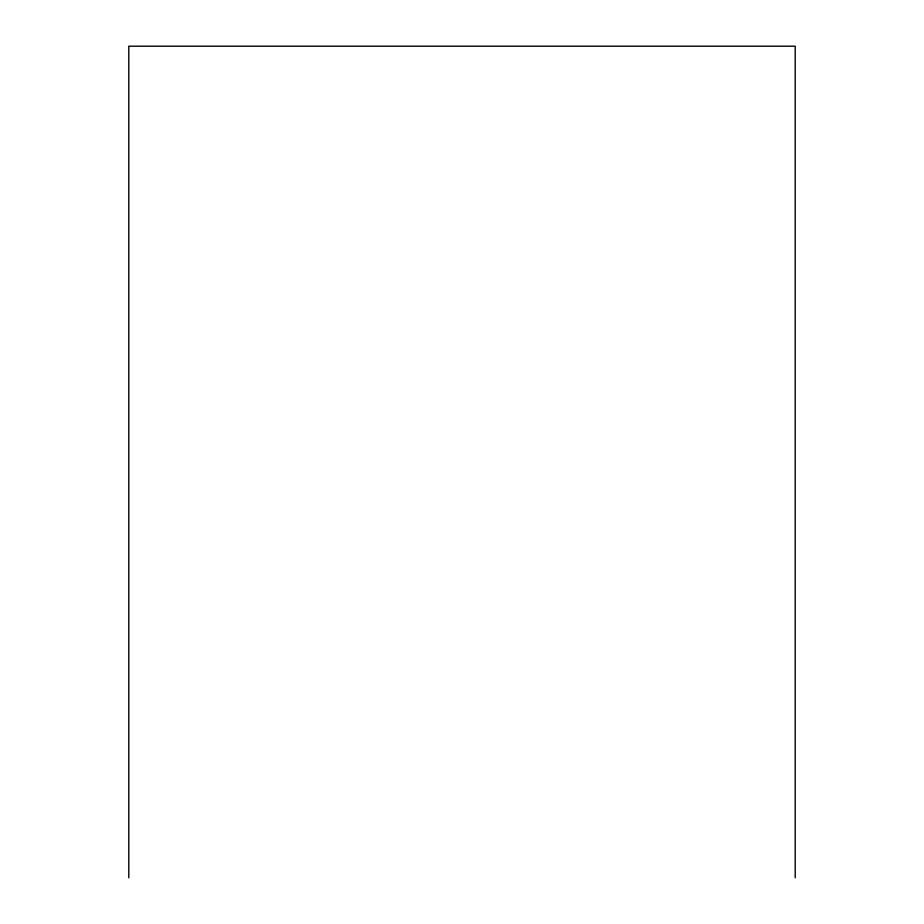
<?xml version="1.0" encoding="UTF-8"?>
<svg xmlns="http://www.w3.org/2000/svg" width="924" height="924" viewBox="0 0 924 924"><rect width="100%" height="100%" fill="white"/><g stroke="black" fill="none" stroke-linecap="round" stroke-linejoin="round"><path stroke-width="1.39" d="M795.206 877.8L795.206 46.2L128.794 46.2L128.794 877.8"/></g></svg>
